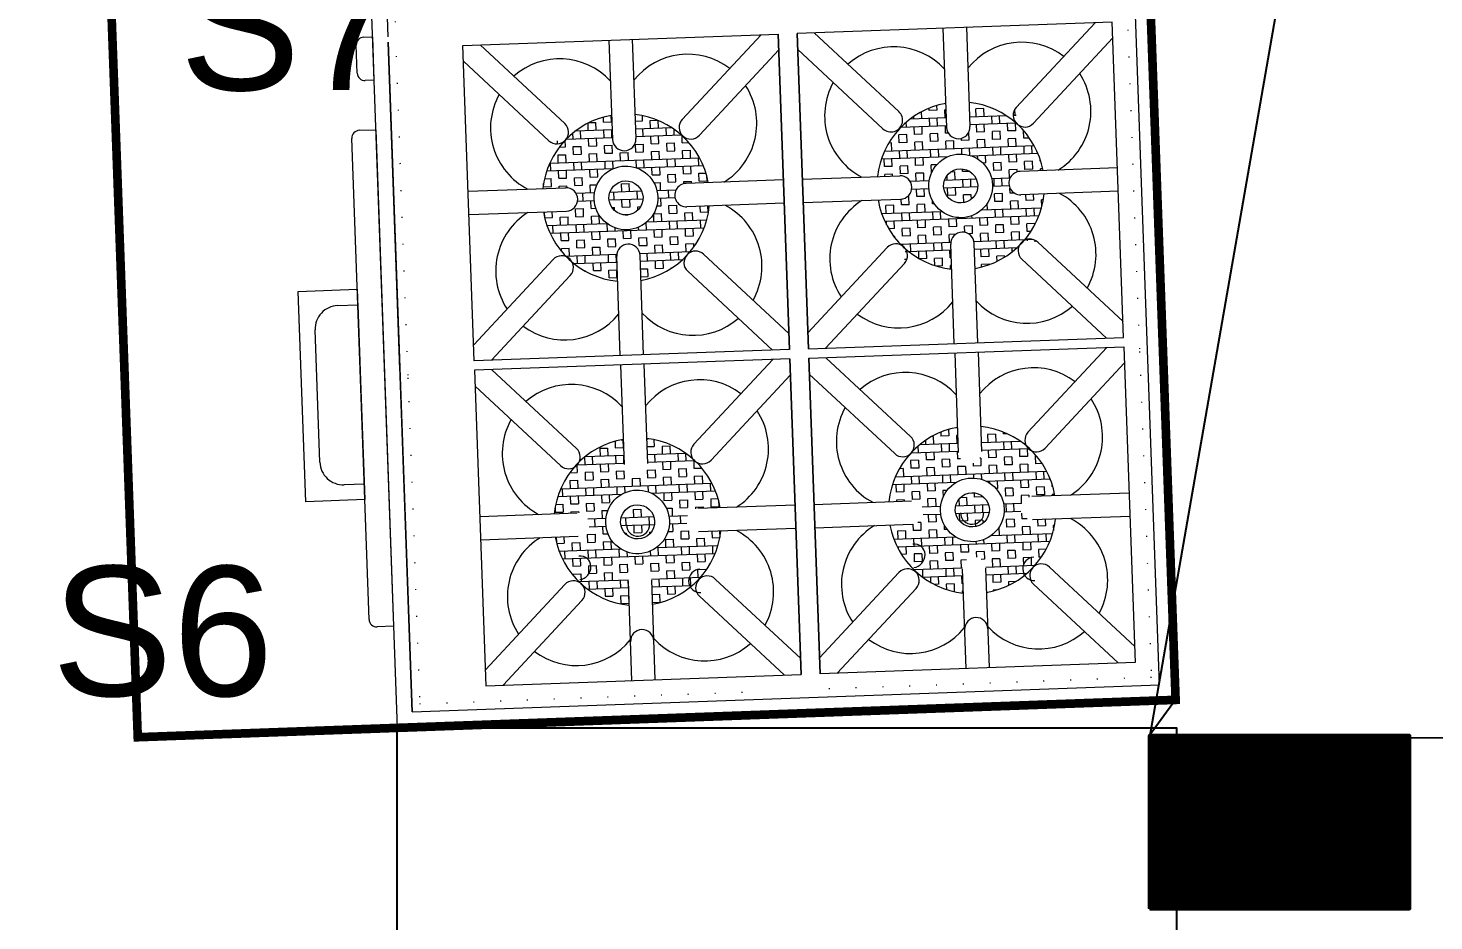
# Model space of a CAD drawing. Header units: millimetres. Extents: x 8884 to 18446, y 10737 to 16556.
# Drawn here: x 11336.5 to 11498.9, y 15685.8 to 15788.9 of the extents above; entities that cross this region are included whole.
import ezdxf

# ---------------------------------------------------------------- set-up
doc = ezdxf.new("R2010")
doc.units = ezdxf.units.MM
for name, pattern in [('ACAD_ISO07W100', [3, 0, -3]), ('DASHED', [0.75, 0.5, -0.25]), ('DUZ', [0])]:
    doc.linetypes.add(name, pattern=pattern)
for name, color, linetype, lineweight in [('kolon', 212, 'Continuous', 50), ('Sel_Davlumbaz', 5, 'DASHED', 9), ('Sel_Tezgah', 7, 'Continuous', 9), ('Tezgah', 7, 'Continuous', 9), ('TRS_TRM_TASIYICI', 226, 'DUZ', 9), ('Yazı', 5, 'Continuous', 15)]:
    doc.layers.add(name, color=color, linetype=linetype, lineweight=lineweight)
doc.layers.add('MEKANİK_Mimari', color=253, linetype='Continuous')
doc.styles.get("Standard").update_dxf_attribs({"font": 'arial.ttf'})

# ---------------------------------------------------------------- blocks, each defined once
blk = doc.blocks.new('Kuzine-6-120-90 İ')
at = {"layer": 'Tezgah'}
h = blk.add_hatch(dxfattribs=at)
h.set_pattern_fill('BOX', color=256, scale=4, angle=270, style=0)
h.set_pattern_definition([(360, (-192.7127700507699, -159.7328075243349), (-4.408582873760558e-16, -3.6), []), (360, (-192.7127700507699, -158.8328075243335), (-4.408582873760558e-16, -3.6), []), (90, (-192.7127700507699, -159.7328075243349), (3.6, -6.612874310640837e-16), [-0.9, 0.9]), (90, (-191.8127700507757, -159.7328075243349), (3.6, -6.612874310640837e-16), [-0.9, 0.9]), (90, (-190.9127700507743, -159.7328075243349), (3.6, -6.612874310640837e-16), [0.9, -0.9]), (90, (-190.0127700507728, -159.7328075243349), (3.6, -6.612874310640837e-16), [0.9, -0.9]), (360, (-192.7127700507699, -157.932807524332), (-4.408582873760558e-16, -3.6), [0.9, -0.9]), (360, (-192.7127700507699, -157.0328075243306), (-4.408582873760558e-16, -3.6), [0.9, -0.9])])
edge = h.paths.add_edge_path()
edge.add_line((-62.70116487250925, 50.63480756230274), (-62.70116487250925, 53.52855789060413))
edge.add_ellipse((-61.35116487250343, 53.52855789060413), major_axis=(-0.9545941546023056, -0.9545941546023056), ratio=0.9999999999978786, start_angle=134.9999999999392, end_angle=314.9999999999392, ccw=False)
edge.add_line((-60.00116487250489, 53.52855789060413), (-60.00116487250489, 50.64489694761141))
edge.add_ellipse((-61.38697119461722, 60.22190970919473), major_axis=(-6.842500734308211, -6.842500734308211), ratio=0.9999999999997828, start_angle=53.23362542129656, end_angle=88.34474291649371)
edge.add_ellipse((-53.60930775425368, 52.45471133819956), major_axis=(-0.9545941546020913, 0.9545941546020914), ratio=0.9999999999997616, start_angle=347.80631245074835, end_angle=372.27083255364323, ccw=False)
edge.add_ellipse((-61.38697119461722, 60.22190970919473), major_axis=(-6.842500734308211, -6.842500734308211), ratio=0.9999999999997828, start_angle=91.73240208789792, end_angle=127.38503078702)
edge.add_line((-51.79555363487452, 58.93959079695924), (-54.38943254041806, 58.93959079696651))
edge.add_ellipse((-54.38943254030164, 60.28959079696506), major_axis=(-0.9545941546031167, 0.9545941546031167), ratio=0.9999999999961788, start_angle=314.9999999998905, end_angle=494.9999999998905, ccw=False)
edge.add_line((-54.3894325404035, 61.63959079695633), (-51.81462493408617, 61.6395907969636))
edge.add_ellipse((-61.38697119461722, 60.22190970919473), major_axis=(-6.842500734309843, -6.842500734309841), ratio=0.9999999999999877, start_angle=143.4243668300602, end_angle=216.7663745787159)
edge.add_line((-60.00116487250489, 69.79892247078533), (-60.00116487250489, 67.02144210939878))
edge.add_ellipse((-61.35116487250343, 67.02144210939878), major_axis=(-0.9545941546023056, -0.9545941546023056), ratio=0.9999999999978786, start_angle=-45.00000000006082, end_angle=134.9999999999392, ccw=False)
edge.add_line((-62.70116487250198, 67.02144210940605), (-62.70116487250198, 69.80901185610128))
edge.add_ellipse((-61.38697119461722, 60.22190970919473), major_axis=(-6.842500734310436, 6.842500734310437), ratio=0.9999999999997509, start_angle=322.8054206025021, end_angle=358.4835529055943)
edge.add_ellipse((-69.09302199076046, 68.09528866179608), major_axis=(-0.9545941546020914, 0.9545941546020914), ratio=0.9999999999995238, start_angle=172.9121335431699, end_angle=185.8571630618369, ccw=False)
edge.add_ellipse((-69.09302199076046, 68.09528866179608), major_axis=(-0.9545941546020914, 0.9545941546020914), ratio=0.9999999999995238, start_angle=90.00000000002728, end_angle=172.9121335431699)
edge.add_ellipse((-61.38697119461722, 60.22190970919473), major_axis=(-6.842500734310436, 6.842500734310437), ratio=0.9999999999997509, start_angle=360.2857436994123, end_angle=396.5756331699459)
edge.add_line((-70.95931745514099, 61.63959079695633), (-68.31289720463246, 61.6395907969636))
edge.add_ellipse((-68.3128972047125, 60.28959079696506), major_axis=(-0.9545941546038449, -0.9545941546038448), ratio=0.9999999999946524, start_angle=45.00000000015319, end_angle=225.0000000001532, ccw=False)
edge.add_line((-68.31289720466157, 58.93959079696651), (-70.97838875435991, 58.93959079696651))
edge.add_ellipse((-61.38697119461722, 60.22190970919473), major_axis=(-6.842500734308751, -6.842500734308751), ratio=0.9999999999994154, start_angle=-37.38503078704179, end_angle=-2.405496567321859)
edge.add_ellipse((-69.09302199076046, 52.45471133819956), major_axis=(-0.9545941546020917, -0.9545941546020917), ratio=0.9999999999997619, start_angle=161.0092641944472, end_angle=199.4435792505146, ccw=False)
edge.add_ellipse((-61.38697119461722, 60.22190970919473), major_axis=(-6.842500734308751, -6.842500734308751), ratio=0.9999999999994154, start_angle=2.858340012283459, end_angle=37.19457939750136)
edge = h.paths.add_edge_path(flags=16)
edge.add_ellipse((-61.38697119461722, 60.22190970919473), major_axis=(-2.601919573027935, 2.601919573027935), ratio=0.9999999999999487, start_angle=0, end_angle=360)
edge = h.paths.add_edge_path(flags=0)
edge.add_ellipse((-61.38697119461722, 60.22190970919473), major_axis=(-1.392721226477939, 1.392721226477939), ratio=0.9999999999990139, start_angle=0, end_angle=360)
h = blk.add_hatch(dxfattribs=at)
h.set_pattern_fill('BOX', color=256, scale=4, angle=270, style=0)
h.set_pattern_definition([(180, (108.6366051782607, -159.7328075243349), (-8.817165747521117e-16, -3.6), []), (180, (108.6366051782607, -158.8328075243335), (-8.817165747521117e-16, -3.6), []), (90, (108.6366051782607, -159.7328075243349), (-3.6, 6.612874310640837e-16), [-0.9, 0.9]), (90, (107.7366051782665, -159.7328075243349), (-3.6, 6.612874310640837e-16), [-0.9, 0.9]), (90, (106.836605178265, -159.7328075243349), (-3.6, 6.612874310640837e-16), [0.9, -0.9]), (90, (105.9366051782636, -159.7328075243349), (-3.6, 6.612874310640837e-16), [0.9, -0.9]), (180, (108.6366051782607, -157.932807524332), (-8.817165747521117e-16, -3.6), [0.9, -0.9]), (180, (108.6366051782607, -157.0328075243306), (-8.817165747521117e-16, -3.6), [0.9, -0.9])])
edge = h.paths.add_edge_path()
edge.add_ellipse((-22.68919367789204, 60.22190970919473), major_axis=(-6.842500734310437, -6.842500734310437), ratio=0.9999999999997509, start_angle=181.5164470943403, end_angle=217.1945793974979)
edge.add_line((-21.37499999999272, 69.80901185609218), (-21.37500000000728, 67.02144210938741))
edge.add_ellipse((-22.72500000000582, 67.02144210939878), major_axis=(-0.9545941546023056, -0.9545941546023056), ratio=0.9999999999978786, start_angle=-45.00000000006082, end_angle=134.9999999999392, ccw=False)
edge.add_line((-24.07500000000437, 67.02144210937468), (-24.07500000000437, 69.79892247078305))
edge.add_ellipse((-22.68919367789204, 60.22190970919473), major_axis=(-6.842500734309841, 6.842500734309842), ratio=0.9999999999999877, start_angle=323.2336254212841, end_angle=396.5756331699398)
edge.add_line((-32.26153993841581, 61.6395907969636), (-29.68673233220034, 61.6395907969636))
edge.add_ellipse((-29.68673233220761, 60.28959079696506), major_axis=(-0.9545941546038449, -0.9545941546038448), ratio=0.9999999999946524, start_angle=45.00000000015319, end_angle=225.0000000001532, ccw=False)
edge.add_line((-29.68673233220034, 58.93959079696606), (-32.28061123762745, 58.9395907969656))
edge.add_ellipse((-22.68919367789204, 60.22190970919473), major_axis=(-6.842500734308211, 6.842500734308211), ratio=0.9999999999997828, start_angle=52.61496921298002, end_angle=88.26759791214461)
edge.add_ellipse((-30.46685711825558, 52.45471133819956), major_axis=(-0.9545941546020917, -0.9545941546020917), ratio=0.9999999999997619, start_angle=167.7291674467419, end_angle=192.1936875488431, ccw=False)
edge.add_ellipse((-30.46685711825558, 52.45471133819956), major_axis=(-0.9545941546020917, -0.9545941546020917), ratio=0.9999999999997619, start_angle=89.99999999998636, end_angle=167.7291674467419)
edge.add_ellipse((-22.68919367789204, 60.22190970919473), major_axis=(-6.842500734308211, 6.842500734308211), ratio=0.9999999999997828, start_angle=91.65525708344032, end_angle=126.7663745787034)
edge.add_line((-24.07499999999709, 50.64489694760732), (-24.07500000001164, 53.5285578906778))
edge.add_ellipse((-22.72500000000582, 53.52855789060413), major_axis=(-0.9545941546023056, -0.9545941546023056), ratio=0.9999999999978786, start_angle=134.9999999999392, end_angle=314.9999999999392, ccw=False)
edge.add_line((-21.37499999999272, 53.52855789057094), (-21.37500000000728, 50.63480756230274))
edge.add_ellipse((-22.68919367789204, 60.22190970919473), major_axis=(-6.842500734308749, 6.84250073430875), ratio=0.9999999999994154, start_angle=142.8054206024987, end_angle=177.1416599877424)
edge.add_ellipse((-14.98314288174879, 52.45471133819956), major_axis=(-0.9545941546020913, 0.9545941546020914), ratio=0.9999999999995237, start_angle=340.5564207496384, end_angle=378.99073580541346, ccw=False)
edge.add_ellipse((-14.98314288174879, 52.45471133819956), major_axis=(-0.9545941546020913, 0.9545941546020914), ratio=0.9999999999995237, start_angle=270.0000000000273, end_angle=340.5564207496384)
edge.add_ellipse((-22.68919367789204, 60.22190970919473), major_axis=(-6.842500734308749, 6.84250073430875), ratio=0.9999999999994154, start_angle=182.4054965673095, end_angle=217.3850307870418)
edge.add_line((-13.09777611815662, 58.93959079696697), (-15.76326766779675, 58.93959079696606))
edge.add_ellipse((-15.76326766779675, 60.28959079696506), major_axis=(-0.9545941546031167, 0.9545941546031167), ratio=0.9999999999961788, start_angle=314.9999999998905, end_angle=494.9999999998905, ccw=False)
edge.add_line((-15.76326766780403, 61.6395907969636), (-13.11684741737554, 61.6395907969636))
edge.add_ellipse((-22.68919367789204, 60.22190970919473), major_axis=(-6.842500734310437, -6.842500734310437), ratio=0.9999999999997509, start_angle=143.4243668300541, end_angle=179.7142563006396)
edge.add_ellipse((-14.98314288174879, 68.09528866179608), major_axis=(-0.9545941546020917, -0.9545941546020917), ratio=0.9999999999997619, start_angle=354.1428369385767, end_angle=367.0878664564033, ccw=False)
edge.add_ellipse((-14.98314288174879, 68.09528866179608), major_axis=(-0.9545941546020917, -0.9545941546020917), ratio=0.9999999999997619, start_angle=269.9999999999864, end_angle=354.1428369385767)
edge = h.paths.add_edge_path(flags=16)
edge.add_ellipse((-22.68919367789204, 60.22190970919473), major_axis=(-2.601919573028121, 2.601919573028121), ratio=0.999999999999929, start_angle=0, end_angle=360)
edge = h.paths.add_edge_path(flags=0)
edge.add_ellipse((-22.68919367789204, 60.22190970919473), major_axis=(-1.392721226478125, 1.392721226478125), ratio=0.9999999999989775, start_angle=0, end_angle=360)
h = blk.add_hatch(dxfattribs=at)
h.set_pattern_fill('BOX', color=256, scale=4, angle=270, style=0)
h.set_pattern_definition([(360, (-192.7127700507699, 242.7328075243349), (8.817165747521117e-16, 3.6), []), (360, (-192.7127700507699, 241.8328075243335), (8.817165747521117e-16, 3.6), []), (270, (-192.7127700507699, 242.7328075243349), (3.6, -6.612874310640837e-16), [-0.9, 0.9]), (270, (-191.8127700507684, 242.7328075243349), (3.6, -6.612874310640837e-16), [-0.9, 0.9]), (270, (-190.9127700507743, 242.7328075243349), (3.6, -6.612874310640837e-16), [0.9, -0.9]), (270, (-190.0127700507728, 242.7328075243349), (3.6, -6.612874310640837e-16), [0.9, -0.9]), (360, (-192.7127700507699, 240.932807524332), (8.817165747521117e-16, 3.6), [0.9, -0.9]), (360, (-192.7127700507699, 240.0328075243306), (8.817165747521117e-16, 3.6), [0.9, -0.9])])
edge = h.paths.add_edge_path()
edge.add_line((-54.38943254030164, 24.06040920303349), (-51.79555363486725, 24.06040920303349))
edge.add_ellipse((-61.38697119461722, 22.77809029080527), major_axis=(-6.842500734322927, 6.842500734322927), ratio=0.9999999999981074, start_angle=232.6149692130263, end_angle=268.2675979116372)
edge.add_ellipse((-53.60930775425368, 30.54528866180044), major_axis=(-0.9545941546038554, -0.9545941546038554), ratio=0.9999999999726747, start_angle=-12.270832554108779, end_angle=12.193687549932179, ccw=False)
edge.add_ellipse((-61.38697119461722, 22.77809029080527), major_axis=(-6.842500734320698, 6.842500734320698), ratio=0.999999999998105, start_angle=271.6552570839444, end_angle=306.7663745786689)
edge.add_line((-60.00116487250489, 32.35510305239586), (-60.00116487250489, 29.47144210939587))
edge.add_ellipse((-61.35116487250343, 29.47144210939587), major_axis=(-0.9545941546023056, 0.9545941546023056), ratio=0.9999999999978786, start_angle=45.00000000006082, end_angle=225.0000000000608, ccw=False)
edge.add_line((-62.70116487250925, 29.47144210939587), (-62.70116487250925, 32.36519243769726))
edge.add_ellipse((-61.38697119461722, 22.77809029080527), major_axis=(-6.842500734307113, 6.842500734307113), ratio=0.9999999999958861, start_angle=322.8054206024199, end_angle=357.1416599877029)
edge.add_ellipse((-69.09302199076046, 30.54528866180044), major_axis=(-0.9545941546045128, -0.9545941546045128), ratio=0.9999999999974611, start_angle=70.556420749393, end_angle=108.99073580550149, ccw=False)
edge.add_ellipse((-61.38697119461722, 22.77809029080527), major_axis=(-6.842500734313512, -6.842500734313507), ratio=0.9999999999994558, start_angle=-87.59450343266437, end_angle=-52.61496921298906)
edge.add_line((-70.97838875435991, 24.06040920303349), (-68.3128972047125, 24.06040920303349))
edge.add_ellipse((-68.3128972047125, 22.71040920303494), major_axis=(-0.9545941546038449, 0.9545941546038448), ratio=0.9999999999946524, start_angle=134.9999999998468, end_angle=314.9999999998468, ccw=False)
edge.add_line((-68.3128972047125, 21.3604092030364), (-70.95931745514827, 21.3604092030364))
edge.add_ellipse((-61.38697119461722, 22.77809029080527), major_axis=(-6.842500734309557, -6.842500734309557), ratio=0.999999999998319, start_angle=-36.57563316998555, end_angle=-0.285743699365242)
edge.add_ellipse((-69.09302199075319, 14.90471133820392), major_axis=(-0.9545941547704929, 0.9545941547704929), ratio=0.9999999998206228, start_angle=264.1428369394398, end_angle=277.08786645526186, ccw=False)
edge.add_ellipse((-61.38697119461722, 22.77809029080527), major_axis=(-6.842500734309832, -6.842500734309832), ratio=0.9999999999987788, start_angle=1.516447094381832, end_angle=37.19457939751408)
edge.add_line((-62.70116487250925, 13.190988143906), (-62.70116487250925, 15.97855789060122))
edge.add_ellipse((-61.35116487250343, 15.97855789060122), major_axis=(-0.9545941546023056, 0.9545941546023056), ratio=0.9999999999978786, start_angle=225.0000000000608, end_angle=405.00000000006077, ccw=False)
edge.add_line((-60.00116487250489, 15.97855789060122), (-60.00116487250489, 13.20107752921467))
edge.add_ellipse((-61.38697119461722, 22.77809029080527), major_axis=(-6.842500734310036, -6.842500734310036), ratio=0.9999999999999383, start_angle=53.23362542128078, end_angle=126.5756331699377)
edge.add_line((-51.81462493408617, 21.3604092030364), (-54.38943254030164, 21.3604092030364))
edge.add_ellipse((-54.38943254030164, 22.71040920303494), major_axis=(-0.9545941546031167, -0.9545941546031167), ratio=0.9999999999961787, start_angle=-134.99999999989052, end_angle=45.000000000109424, ccw=False)
edge = h.paths.add_edge_path(flags=16)
edge.add_ellipse((-61.38697119461722, 22.77809029080527), major_axis=(-2.601919573028485, -2.601919573028485), ratio=0.9999999999995259, start_angle=-134.99999999998641, end_angle=45.000000000013586, ccw=False)
edge.add_ellipse((-61.38697119461722, 22.77809029080527), major_axis=(-2.601919573025793, 2.601919573025793), ratio=0.999999999999742, start_angle=134.9999999999926, end_angle=314.9999999999926, ccw=False)
edge = h.paths.add_edge_path(flags=0)
edge.add_ellipse((-61.38697119461722, 22.77809029080527), major_axis=(-1.392721226477982, 1.392721226477982), ratio=0.9999999999989531, start_angle=-45.00000000003001, end_angle=134.99999999997, ccw=False)
edge.add_ellipse((-61.38697119461722, 22.77809029080527), major_axis=(-1.392721226477734, -1.392721226477734), ratio=0.9999999999958444, start_angle=45.00000000011897, end_angle=225.0000000001191, ccw=False)
h = blk.add_hatch(dxfattribs=at)
h.set_pattern_fill('BOX', color=256, scale=4, angle=270, style=0)
h.set_pattern_definition([(180, (108.6366051782607, 242.7328075243349), (4.408582873760558e-16, 3.6), []), (180, (108.6366051782607, 241.8328075243335), (4.408582873760558e-16, 3.6), []), (270, (108.6366051782607, 242.7328075243349), (-3.6, 6.612874310640837e-16), [-0.9, 0.9]), (270, (107.7366051782665, 242.7328075243349), (-3.6, 6.612874310640837e-16), [-0.9, 0.9]), (270, (106.836605178265, 242.7328075243349), (-3.6, 6.612874310640837e-16), [0.9, -0.9]), (270, (105.9366051782636, 242.7328075243349), (-3.6, 6.612874310640837e-16), [0.9, -0.9]), (180, (108.6366051782607, 240.932807524332), (4.408582873760558e-16, 3.6), [0.9, -0.9]), (180, (108.6366051782607, 240.0328075243306), (4.408582873760558e-16, 3.6), [0.9, -0.9])])
edge = h.paths.add_edge_path()
edge.add_line((-29.68673233220761, 21.3604092030364), (-32.26153993842308, 21.3604092030364))
edge.add_ellipse((-22.68919367789204, 22.77809029080527), major_axis=(-6.842500734310037, 6.842500734310037), ratio=0.9999999999999382, start_angle=53.42436683006223, end_angle=126.7663745787192)
edge.add_line((-24.07500000000437, 13.20107752921467), (-24.07500000000437, 15.97855789060122))
edge.add_ellipse((-22.72500000000582, 15.97855789060122), major_axis=(-0.9545941546023056, 0.9545941546023056), ratio=0.9999999999978786, start_angle=225.0000000000608, end_angle=405.00000000006077, ccw=False)
edge.add_line((-21.375, 15.97855789060122), (-21.375, 13.190988143906))
edge.add_ellipse((-22.68919367789204, 22.77809029080527), major_axis=(-6.842500734311455, 6.842500734311455), ratio=0.9999999999986977, start_angle=142.805420602489, end_angle=178.4835529056317)
edge.add_ellipse((-14.98314288174879, 14.90471133820392), major_axis=(-0.9545941547546359, -0.9545941547546359), ratio=0.9999999998371524, start_angle=262.9121335446679, end_angle=275.85716306060755, ccw=False)
edge.add_ellipse((-22.68919367789204, 22.77809029080527), major_axis=(-6.842500734309323, 6.842500734309324), ratio=0.9999999999982153, start_angle=180.2857436993634, end_angle=216.5756331699884)
edge.add_line((-13.11684741736826, 21.3604092030364), (-15.76326766780403, 21.3604092030364))
edge.add_ellipse((-15.76326766779675, 22.71040920303494), major_axis=(-0.9545941546031167, -0.9545941546031167), ratio=0.9999999999961787, start_angle=-134.99999999989052, end_angle=45.000000000109424, ccw=False)
edge.add_line((-15.76326766779675, 24.06040920303349), (-13.09777611814934, 24.06040920303349))
edge.add_ellipse((-22.68919367789204, 22.77809029080527), major_axis=(-6.842500734315558, 6.842500734315558), ratio=0.9999999999992396, start_angle=232.614969212995, end_angle=267.5945034326613)
edge.add_ellipse((-14.98314288174879, 30.54528866180044), major_axis=(-0.9545941546038714, 0.9545941546038714), ratio=0.999999999998134, start_angle=71.00926419448672, end_angle=109.4435792506365, ccw=False)
edge.add_ellipse((-22.68919367789204, 22.77809029080527), major_axis=(-6.842500734307113, -6.842500734307112), ratio=0.9999999999958861, start_angle=182.858340012297, end_angle=217.19457939758)
edge.add_line((-21.375, 32.36519243769726), (-21.375, 29.47144210939587))
edge.add_ellipse((-22.72500000000582, 29.47144210939587), major_axis=(-0.9545941546023056, 0.9545941546023056), ratio=0.9999999999978786, start_angle=45.00000000006082, end_angle=225.0000000000608, ccw=False)
edge.add_line((-24.07500000000437, 29.47144210939587), (-24.07500000000437, 32.35510305239586))
edge.add_ellipse((-22.68919367789204, 22.77809029080527), major_axis=(-6.842500734320695, -6.842500734320695), ratio=0.9999999999981055, start_angle=233.2336254213311, end_angle=268.3447429160556)
edge.add_ellipse((-30.46685711825558, 30.54528866180044), major_axis=(-0.9545941546038559, 0.9545941546038559), ratio=0.999999999974707, start_angle=167.8063124501081, end_angle=192.2708325540846, ccw=False)
edge.add_ellipse((-22.68919367789204, 22.77809029080527), major_axis=(-6.842500734321741, -6.842500734321741), ratio=0.9999999999982082, start_angle=-88.26759791164068, end_angle=-52.61496921302392)
edge.add_line((-32.28061123763473, 24.06040920303349), (-29.68673233220034, 24.06040920303349))
edge.add_ellipse((-29.68673233220761, 22.71040920303494), major_axis=(-0.9545941546038449, 0.9545941546038448), ratio=0.9999999999946524, start_angle=134.9999999998468, end_angle=314.9999999998468, ccw=False)
edge = h.paths.add_edge_path(flags=16)
edge.add_ellipse((-22.68919367789204, 22.77809029080527), major_axis=(-2.601919573025515, 2.601919573025515), ratio=0.9999999999998319, start_angle=134.9999999999952, end_angle=314.9999999999952, ccw=False)
edge.add_ellipse((-22.68919367789204, 22.77809029080527), major_axis=(-2.60191957302853, -2.60191957302853), ratio=0.9999999999996155, start_angle=-134.99999999998897, end_angle=45.00000000001103, ccw=False)
edge = h.paths.add_edge_path(flags=0)
edge.add_ellipse((-22.68919367789204, 22.77809029080527), major_axis=(-1.392721226477491, -1.392721226477492), ratio=0.9999999999959621, start_angle=45.000000000115676, end_angle=225.0000000001157, ccw=False)
edge.add_ellipse((-22.68919367789204, 22.77809029080527), major_axis=(-1.39272122647806, 1.39272122647806), ratio=0.9999999999990707, start_angle=-45.0000000000266, end_angle=134.9999999999734, ccw=False)
for p, q in [((-90, 121), (-90, 78)), ((-88.20000000000437, 119.6500000000015), (-88.20000000000437, 79.80000000000291)), ((-90.99704005340755, 79.86844655812456), (-90, 79.86844655812456)), ((-90, 79.86844655812456), (-90, 74.84687368806772)), ((-91.89704005340172, 75.74687368806917), (-91.89704005340172, 78.9684465581231)), ((-90, 78), (-90, 0)), ((-88.20000000000437, 79.19999999999709), (-88.20000000000437, 1.80000000000291)), ((-88.20000000000437, 41.34999999999854), (-88.20000000000437, 79.19999999999709)), ((-79.57616487250925, 78.5), (-43.12616487250489, 78.5)), ((-79.57616487250925, 42.05000000000291), (-79.57616487250925, 78.5)), ((-77.58854501975293, 78.5), (-68.13842783615837, 69.04988281639817)), ((-62.70116487250925, 78.5), (-62.70116487250925, 67.02144210939878)), ((-60.00116487250489, 78.5), (-60.00116487250489, 67.02144210939878)), ((-45.11378472525394, 78.5), (-54.56390190885577, 69.04988281639817)), ((-43.12616487250489, 42.05000000000291), (-43.12616487250489, 78.5)), ((-43.12616487250489, 78.5), (-43.12616487250489, 42.05000000000291)), ((-40.95000000000437, 42.05000000000291), (-40.95000000000437, 78.5)), ((-40.95000000000437, 78.5), (-40.95000000000437, 42.05000000000291)), ((-4.5, 78.5), (-40.95000000000437, 78.5)), ((-38.96238014724804, 78.5), (-29.51226296365348, 69.04988281639817)), ((-24.07500000000437, 78.5), (-24.07500000000437, 67.02144210939878)), ((-21.375, 78.5), (-21.375, 67.02144210939878)), ((-6.487619852749049, 78.5), (-15.93773703635088, 69.04988281639817)), ((-4.5, 42.05000000000291), (-4.5, 78.5)), ((-1.80000000000291, 1.80000000000291), (-1.80000000000291, 79.19999999999709)), ((0, 0), (0, 78)), ((-79.57616487250925, 76.66924323434068), (-70.04761614535528, 67.14069450719398)), ((-43.12616487250489, 76.66924323434068), (-52.65471359965159, 67.14069450719398)), ((-40.95000000000437, 76.66924323434068), (-31.42145127285767, 67.14069450719398)), ((-4.5, 76.66924323434068), (-14.0285487271467, 67.14069450719398)), ((-90, 74.84687368806772), (-90.99704005340755, 74.84687368806772)), ((-92.79704005340318, 12.63804870278545), (-92.79704005340318, 68.2323290831846)), ((-91.89704005340172, 69.13232908318605), (-90, 69.13232908318605)), ((-90, 69.13232908318605), (-90, 11.738048702784)), ((-79.57616487250925, 61.6395907969636), (-68.3128972047125, 61.6395907969636)), ((-43.12616487250489, 61.6395907969636), (-54.38943254030164, 61.6395907969636)), ((-40.95000000000437, 61.6395907969636), (-29.68673233220761, 61.6395907969636)), ((-4.5, 61.6395907969636), (-15.76326766779675, 61.6395907969636)), ((-79.57616487250925, 58.93959079696651), (-68.3128972047125, 58.93959079696651)), ((-43.12616487250489, 58.93959079696651), (-54.38943254030164, 58.93959079696651)), ((-40.95000000000437, 58.93959079696651), (-29.68673233220761, 58.93959079696651)), ((-4.5, 58.93959079696651), (-15.76326766779675, 58.93959079696651)), ((-79.57616487250925, 43.88075676565495), (-70.04761614535528, 53.40930549280165)), ((-62.70116487250925, 42.05000000000291), (-62.70116487250925, 53.52855789060413)), ((-60.00116487250489, 42.05000000000291), (-60.00116487250489, 53.52855789060413)), ((-43.12616487250489, 43.88075676565495), (-52.65471359965159, 53.40930549280165)), ((-40.95000000000437, 43.88075676565495), (-31.42145127285767, 53.40930549280165)), ((-24.07500000000437, 42.05000000000291), (-24.07500000000437, 53.52855789060413)), ((-21.375, 42.05000000000291), (-21.375, 53.52855789060413)), ((-4.5, 43.88075676565495), (-14.0285487271467, 53.40930549280165)), ((-99.63181770873052, 50.79089934961667), (-92.79704005340318, 50.79089934961667)), ((-99.63181770873052, 26.47947843636211), (-99.63181770873052, 50.79089934961667)), ((-92.79704005340318, 50.79089934961667), (-92.79704005340318, 26.47947843635484)), ((-77.58854501975293, 42.05000000000291), (-68.13842783615837, 51.50011718359747)), ((-45.11378472525394, 42.05000000000291), (-54.56390190885577, 51.50011718359747)), ((-38.96238014724804, 42.05000000000291), (-29.51226296365348, 51.50011718359747)), ((-6.487619852749049, 42.05000000000291), (-15.93773703635088, 51.50011718359747)), ((-95.13181770873052, 48.99089934961376), (-92.79704005340318, 48.99089934961376)), ((-92.79704005340318, 48.99089934961376), (-92.79704005340318, 28.27947843635775)), ((-97.83181770872761, 30.97947843634756), (-97.83181770872761, 46.29089934961667)), ((-88.20000000000437, 1.80000000000291), (-88.20000000000437, 41.65000000000146)), ((-43.12616487250489, 42.05000000000291), (-79.57616487250925, 42.05000000000291)), ((-43.12616487250489, 40.94999999999709), (-79.57616487250925, 40.94999999999709)), ((-79.57616487250925, 40.94999999999709), (-79.57616487250925, 4.5)), ((-77.58854501975293, 40.94999999999709), (-68.13842783615837, 31.49988281640253)), ((-62.70116487250925, 40.94999999999709), (-62.70116487250925, 29.47144210939587)), ((-60.00116487250489, 40.94999999999709), (-60.00116487250489, 29.47144210939587)), ((-45.11378472525394, 40.94999999999709), (-54.56390190885577, 31.49988281640253)), ((-43.12616487250489, 40.94999999999709), (-43.12616487250489, 4.5)), ((-43.12616487250489, 4.5), (-43.12616487250489, 40.94999999999709)), ((-40.95000000000437, 42.05000000000291), (-4.5, 42.05000000000291)), ((-40.95000000000437, 40.94999999999709), (-4.5, 40.94999999999709)), ((-40.95000000000437, 40.94999999999709), (-40.95000000000437, 4.5)), ((-40.95000000000437, 4.5), (-40.95000000000437, 40.94999999999709)), ((-38.96238014724804, 40.94999999999709), (-29.51226296365348, 31.49988281640253)), ((-24.07500000000437, 40.94999999999709), (-24.07500000000437, 29.47144210939587)), ((-21.375, 40.94999999999709), (-21.375, 29.47144210939587)), ((-6.487619852749049, 40.94999999999709), (-15.93773703635088, 31.49988281640253)), ((-4.5, 40.94999999999709), (-4.5, 4.5)), ((-79.57616487250925, 39.11924323434505), (-70.04761614535528, 29.59069450719835)), ((-43.12616487250489, 39.11924323434505), (-52.65471359965159, 29.59069450719835)), ((-40.95000000000437, 39.11924323434505), (-31.42145127285767, 29.59069450719835)), ((-4.5, 39.11924323434505), (-14.0285487271467, 29.59069450719835)), ((-92.79704005340318, 28.27947843635775), (-95.13181770873052, 28.27947843635775)), ((-92.79704005340318, 26.47947843635484), (-99.63181770873052, 26.47947843635484)), ((-79.57616487250925, 24.06040920303349), (-68.3128972047125, 24.06040920303349)), ((-43.12616487250489, 24.06040920303349), (-54.38943254030164, 24.06040920303349)), ((-40.95000000000437, 24.06040920303349), (-29.68673233220761, 24.06040920303349)), ((-4.5, 24.06040920303349), (-15.76326766779675, 24.06040920303349)), ((-79.57616487250925, 21.3604092030364), (-68.3128972047125, 21.3604092030364)), ((-43.12616487250489, 21.3604092030364), (-54.38943254030164, 21.3604092030364)), ((-40.95000000000437, 21.3604092030364), (-29.68673233220761, 21.3604092030364)), ((-4.5, 21.3604092030364), (-15.76326766779675, 21.3604092030364)), ((-79.57616487250925, 6.330756765659316), (-70.04761614535528, 15.85930549280602)), ((-62.70116487250925, 4.5), (-62.70116487250925, 15.97855789060122)), ((-60.00116487250489, 4.5), (-60.00116487250489, 15.97855789060122)), ((-43.12616487250489, 6.330756765659316), (-52.65471359965159, 15.85930549280602)), ((-40.95000000000437, 6.330756765659316), (-31.42145127285767, 15.85930549280602)), ((-24.07500000000437, 4.5), (-24.07500000000437, 15.97855789060122)), ((-21.375, 4.5), (-21.375, 15.97855789060122)), ((-4.5, 6.330756765659316), (-14.0285487271467, 15.85930549280602)), ((-77.58854501975293, 4.5), (-68.13842783615837, 13.95011718360183)), ((-45.11378472525394, 4.5), (-54.56390190885577, 13.95011718360183)), ((-38.96238014725532, 4.5), (-29.51226296365348, 13.95011718360183)), ((-6.487619852749049, 4.5), (-15.93773703635088, 13.95011718360183)), ((-90, 11.738048702784), (-91.89704005340172, 11.738048702784)), ((-79.57616487250925, 4.5), (-43.12616487250489, 4.5)), ((-4.5, 4.5), (-40.95000000000437, 4.5)), ((-88.20000000000437, 1.80000000000291), (-1.80000000000291, 1.80000000000291)), ((-90, 0), (0, 0))]:
    blk.add_line(p, q, dxfattribs=at)
at = {"layer": 'Tezgah', "linetype": 'ACAD_ISO07W100'}
for p, q in [((-87.30000000000291, 118.75), (-87.30000000000291, 78.69999999999709)), ((-87.30000000000291, 40.25), (-87.30000000000291, 80.30000000000291)), ((-2.700000000004366, 40.25), (-2.700000000004366, 80.30000000000291)), ((-87.30000000000291, 40.75), (-87.30000000000291, 2.69999999999709)), ((-2.700000000004366, 40.75), (-2.700000000004366, 2.69999999999709)), ((-87.30000000000291, 2.69999999999709), (-47.25, 2.69999999999709)), ((-2.700000000004366, 2.69999999999709), (-42.75, 2.69999999999709))]:
    blk.add_line(p, q, dxfattribs=at)
at = {"layer": 'Tezgah'}
for centre, major_axis, ratio, start_param, end_param in [((-90.99704005340755, 78.9684465581231), (-0.6363961030704104, 0.6363961030704105), 0.9999999999938058, 5.497787143779041, 7.068583470580132), ((-68.76298032924387, 68.57918245805922), (-5.639486698519511, 5.639486698519511), 0.9999999999998512, 4.634381007811223, 6.185926324205458), ((-53.93934941576299, 68.57918245805922), (-5.639486698519738, -5.639486698519738), 0.9999999999998075, 3.238851636563881, 4.790396952958153), ((-30.13681545674626, 68.57918245805922), (-5.639486698519738, 5.639486698519739), 0.9999999999998076, 4.634381007811227, 6.185926324205498), ((-15.31318454326538, 68.57918245805922), (-5.63948669851951, -5.63948669851951), 0.9999999999998515, 3.238851636563921, 4.790396952958156), ((-90.99704005340755, 75.74687368806917), (-0.6363961030704104, -0.6363961030704104), 0.9999999999938058, -0.7853981634005455, 0.7853981634005454), ((-68.76298032924387, 68.57918245805922), (-5.639486698521565, -5.639486698521565), 0.999999999999498, -1.326953387842391, 0.2700483673678356), ((-53.93934941576299, 68.57918245805922), (-5.639486698521516, 5.639486698521516), 0.9999999999995638, 2.871544286221974, 4.468546041432139), ((-30.13681545674626, 68.57918245805922), (-5.639486698521513, -5.639486698521513), 0.9999999999995639, -1.326953387842346, 0.2700483673678185), ((-15.31318454326538, 68.57918245805922), (-5.639486698521566, 5.639486698521567), 0.9999999999994978, 2.871544286221957, 4.468546041432184), ((-91.89704005340172, 68.2323290831846), (-0.636396103070183, 0.636396103070183), 0.9999999999940152, 5.497787143779146, 7.068583470580027), ((-61.38697119461722, 60.22190970919473), (-6.842500734310436, 6.842500734310437), 0.9999999999997509, 5.634017432798799, 6.921550531996793), ((-69.09302199076046, 68.09528866179608), (-0.9545941546020913, 0.9545941546020913), 0.9999999999995238, 1.570796326795373, 4.712388980385166), ((-61.38697119461722, 60.22190970919473), (-6.842500734309843, -6.842500734309841), 0.9999999999999877, 2.503227428772693, 3.783286944009928), ((-53.60930775425368, 68.09528866179608), (-0.9545941546020917, -0.9545941546020917), 0.9999999999997616, 4.712388980384452, 7.853981633974245), ((-22.68919367789204, 60.22190970919473), (-6.842500734309841, 6.842500734309842), 0.9999999999999877, 5.641491016759451, 6.921550531996687), ((-30.46685711825558, 68.09528866179608), (-0.9545941546020913, 0.9545941546020913), 0.9999999999997619, 1.570796326795134, 4.712388980384928), ((-22.68919367789204, 60.22190970919473), (-6.842500734310437, -6.842500734310437), 0.9999999999997509, 2.503227428772586, 3.790760527970581), ((-14.98314288174879, 68.09528866179608), (-0.9545941546020917, -0.9545941546020917), 0.9999999999997616, 4.712388980384452, 7.853981633974245), ((-61.35116487250343, 67.02144210939878), (-0.9545941546023055, -0.9545941546023055), 0.9999999999978786, -0.785398163398509, 2.356194490191284), ((-22.72500000000582, 67.02144210939878), (-0.9545941546023055, -0.9545941546023055), 0.9999999999978786, -0.785398163398509, 2.356194490191284), ((-61.38697119461722, 60.22190970919473), (-2.601919573027935, 2.601919573027935), 0.9999999999999487, 5.497787143782112, 11.7809724509617), ((-22.68919367789204, 60.22190970919473), (-2.601919573028121, 2.601919573028121), 0.9999999999999291, 5.497787143782102, 11.78097245096169), ((-61.38697119461722, 60.22190970919473), (-1.392721226477939, 1.392721226477939), 0.9999999999990139, 5.497787143781645, 11.78097245096123), ((-22.68919367789204, 60.22190970919473), (-1.392721226478125, 1.392721226478125), 0.9999999999989775, 5.497787143781626, 11.78097245096121), ((-68.3128972047125, 60.28959079696506), (-0.9545941546038449, -0.9545941546038448), 0.9999999999946524, 0.7853981634001221, 3.926990816989915), ((-54.38943254030164, 60.28959079696506), (-0.9545941546031167, 0.9545941546031167), 0.9999999999961787, 5.497787143780227, 8.63937979737002), ((-29.68673233220761, 60.28959079696506), (-0.9545941546038449, -0.9545941546038448), 0.9999999999946524, 0.7853981634001221, 3.926990816989915), ((-15.76326766779675, 60.28959079696506), (-0.9545941546031167, 0.9545941546031167), 0.9999999999961787, 5.497787143780227, 8.63937979737002), ((-68.76298032924387, 52.05162421794375), (-5.639486698519452, 5.639486698519453), 0.9999999999998364, 6.026122567147479, 7.617514760364722), ((-61.38697119461722, 60.22190970919473), (-6.842500734308751, -6.842500734308751), 0.9999999999994154, -0.6524918781933261, 0.6491678743808476), ((-61.38697119461722, 60.22190970919473), (-6.84250073430821, -6.84250073430821), 0.9999999999997831, 0.9291020363749785, 2.223288204987842), ((-53.93934941576299, 52.05162421794375), (-5.639486698519718, -5.639486698519718), 0.9999999999997728, 1.807263200404642, 3.398655393621866), ((-30.13681545674626, 52.05162421794375), (-5.639486698519717, 5.639486698519717), 0.999999999999773, 6.026122567147513, 7.617514760364737), ((-22.68919367789204, 60.22190970919473), (-6.84250073430821, 6.84250073430821), 0.9999999999997831, 0.9183044486019509, 2.212490617214814), ((-22.68919367789204, 60.22190970919473), (-6.842500734308749, 6.84250073430875), 0.9999999999994154, 2.492424779208946, 3.794084531783119), ((-15.31318454326538, 52.05162421794375), (-5.63948669851945, -5.63948669851945), 0.9999999999998364, 1.807263200404656, 3.3986553936219), ((-69.09302199076046, 52.45471133819956), (-0.9545941546020917, -0.9545941546020917), 0.9999999999997616, 1.570796326794659, 4.712388980384452), ((-61.35116487250343, 53.52855789060413), (-0.9545941546023055, -0.9545941546023055), 0.9999999999978786, 2.356194490191284, 5.497787143781077), ((-53.60930775425368, 52.45471133819956), (-0.9545941546020913, 0.9545941546020914), 0.9999999999997616, 4.712388980384928, 7.853981633974721), ((-30.46685711825558, 52.45471133819956), (-0.9545941546020917, -0.9545941546020917), 0.9999999999997616, 1.570796326794659, 4.712388980384452), ((-22.72500000000582, 53.52855789060413), (-0.9545941546023055, -0.9545941546023055), 0.9999999999978786, 2.356194490191284, 5.497787143781077), ((-14.98314288174879, 52.45471133819956), (-0.9545941546020913, 0.9545941546020914), 0.9999999999995237, 4.712388980385166, 7.853981633974959), ((-95.13181770873052, 46.29089934961667), (-1.909188309203955, 1.909188309203955), 0.9999999999985646, 5.49778714378142, 7.068583470577752), ((-68.76298032924387, 52.05162421794375), (-5.639486698521502, -5.639486698521501), 0.9999999999995126, 0.1044599583008121, 1.648804299368337), ((-53.93934941576299, 52.05162421794375), (-5.639486698521731, 5.639486698521731), 0.9999999999994686, 1.49278835422146, 3.037132695289021), ((-30.13681545674626, 52.05162421794375), (-5.63948669852173, -5.63948669852173), 0.9999999999994686, 0.1044599583007724, 1.648804299368333), ((-15.31318454326538, 52.05162421794375), (-5.639486698521501, 5.639486698521502), 0.9999999999995128, 1.492788354221456, 3.037132695288981), ((-68.76298032924387, 30.94837578205625), (-5.639486698521525, 5.639486698521525), 0.999999999999549, 4.634381007811209, 6.178725348878777), ((-53.93934941576299, 30.94837578205625), (-5.639486698521968, -5.639486698521968), 0.9999999999994653, 3.246052611890521, 4.790396952958163), ((-30.13681545674626, 30.94837578205625), (-5.639486698521747, 5.639486698521748), 0.999999999999507, 4.634381007811212, 6.178725348878817), ((-15.31318454326538, 30.94837578205625), (-5.639486698521525, -5.639486698521525), 0.999999999999549, 3.246052611890601, 4.79039695295817), ((-68.76298032924387, 30.94837578205625), (-5.639486698519202, -5.639486698519201), 0.9999999999998735, -1.334329453185158, 0.2570627400320977), ((-53.93934941576299, 30.94837578205625), (-5.639486698519428, 5.639486698519428), 0.9999999999998493, 2.884529913557788, 4.475922106774956), ((-30.13681545674626, 30.94837578205625), (-5.639486698519429, -5.639486698519429), 0.9999999999998492, -1.334329453185163, 0.2570627400320049), ((-15.31318454326538, 30.94837578205625), (-5.6394866985192, 5.6394866985192), 0.9999999999998738, 2.884529913557695, 4.47592210677495), ((-95.13181770873052, 30.97947843635484), (-1.909188309204183, -1.909188309204183), 0.9999999999976525, -0.785398163398622, 0.7853981633984537), ((-61.38697119461722, 22.77809029080527), (-6.842500734308755, 6.842500734308755), 0.9999999999988516, 5.634017432798514, 6.935677185373128), ((-69.09302199076046, 30.54528866180044), (0.954594154602546, -0.9545941546020913), 0.9999999999992851, 4.712388980384928, 7.853981633974721), ((-61.38697119461722, 22.77809029080527), (-6.842500734319669, 6.84250073431967), 0.9999999999978115, 4.059897102192682, 5.35408327080377), ((-53.60930775425368, 30.54528866180044), (-0.954594154602546, -0.9545941546020913), 0.9999999999995234, 4.71238898038469, 7.853981633974483), ((-22.68919367789204, 22.77809029080527), (-6.842500734319668, -6.842500734319667), 0.9999999999978116, 4.07069468996561, 5.364880858576697), ((-30.46685711825558, 30.54528866180044), (0.9545941546020913, -0.9545941546020913), 1, 4.71238898038469, 7.853981633974483), ((-22.68919367789204, 22.77809029080527), (-6.842500734308754, -6.842500734308754), 0.9999999999988516, 2.489100775396251, 3.790760527970865), ((-14.98314288174879, 30.54528866180044), (-0.954594154602546, -0.9545941546020913), 0.9999999999995234, 4.71238898038469, 7.853981633974483), ((-61.38697119461722, 22.77809029080527), (-2.601919573027097, -2.601919573027097), 0.9999999999986147, 3.926990816987934, 10.21017612416752), ((-22.68919367789204, 22.77809029080527), (-2.601919573027232, -2.601919573027232), 0.9999999999986344, 3.926990816987924, 10.21017612416751), ((-61.38697119461722, 22.77809029080527), (-1.392721226475862, -1.392721226475862), 0.9999999999983025, 3.92699081698809, 10.21017612416768), ((-22.68919367789204, 22.77809029080527), (-1.392721226475998, -1.392721226475998), 0.9999999999983384, 3.926990816988072, 10.21017612416766), ((-68.76298032924387, 14.42081754194078), (-5.639486698521562, 5.639486698521562), 0.9999999999995222, 6.013136939811707, 7.610138695021941), ((-61.38697119461722, 22.77809029080527), (-6.842500734311346, -6.842500734311346), 0.9999999999995761, -0.6383652248173108, 0.649167874380872), ((-61.35116487250343, 22.47144210939587), (-0.9545941546023055, -0.9545941546023055), 0.9999999999978786, -0.785398163398509, 2.356194490191284), ((-61.38697119461722, 22.77809029080527), (-6.842500734310295, 6.842500734310296), 0.9999999999999224, 2.49989836316958, 3.779957878406938), ((-53.93934941576299, 14.42081754194078), (-5.639486698521616, -5.639486698521616), 0.9999999999996012, 1.814639265747514, 3.411641020957651), ((-30.13681545674626, 14.42081754194078), (-5.639486698521615, 5.639486698521616), 0.9999999999996011, 6.013136939811727, 7.610138695021865), ((-22.68919367789204, 22.77809029080527), (-6.842500734310175, 6.842500734310175), 0.9999999999999848, 0.9324311019777957, 2.212490617215065), ((-22.72500000000582, 22.47144210939587), (-0.9545941546023055, -0.9545941546023055), 0.9999999999978786, -0.785398163398509, 2.356194490191284), ((-22.68919367789204, 22.77809029080527), (-6.842500734311346, 6.842500734311346), 0.9999999999995761, 2.492424779208921, 3.779957878407104), ((-15.31318454326538, 14.42081754194078), (-5.639486698521563, -5.639486698521563), 0.9999999999995222, 1.814639265747437, 3.411641020957672), ((-68.3128972047125, 17.71040920303494), (-1.001236475112729, -1.001236475112729), 0.9127878938017118, 0.8309608463107807, 3.972553499900574), ((-29.68673233220761, 17.71040920303494), (-1.001236475112729, -1.001236475112729), 0.9127878938017118, 0.8309608463107807, 3.972553499900574), ((-69.09302199076046, 14.90471133820392), (0.9545941546018638, 0.9545941546020912), 1, 4.712388980384452, 7.853981633974245), ((-54.38943254030164, 15.71040920303494), (-0.9545941546038449, -0.9545941546038448), 0.9999999999946524, 3.926990816989916, 7.068583470579709), ((-53.60930775425368, 14.90471133820392), (-0.9545941546020913, 0.9545941546020913), 0.9999999999997616, 4.712388980384928, 7.853981633974721), ((-30.46685711825558, 14.90471133820392), (0.9545941546018638, 0.9545941546020912), 1, 4.712388980384452, 7.853981633974245), ((-15.76326766779675, 15.71040920303494), (-0.9545941546038449, -0.9545941546038448), 0.9999999999946524, 3.926990816989916, 7.068583470579709), ((-14.98314288174879, 14.90471133820392), (-0.954594154602546, 0.9545941546020913), 0.9999999999992851, 4.712388980384928, 7.853981633974721), ((-91.89704005340172, 12.63804870278545), (-0.636396103065863, -0.6363961030658629), 0.9999999999969811, -0.7853981633989577, 0.7853981633989577), ((-61.35116487250343, 8.978557890601223), (-0.9545941546023055, -0.9545941546023055), 0.9999999999978786, 2.356194490191284, 5.497787143781077), ((-22.72500000000582, 8.978557890601223), (-0.9545941546023055, -0.9545941546023055), 0.9999999999978786, 2.356194490191284, 5.497787143781077), ((-68.76298032924387, 14.42081754194078), (-5.639486698519079, -5.639486698519078), 0.9999999999999738, 0.0972589829742041, 1.64880429936841), ((-53.93934941576299, 14.42081754194078), (-5.639486698519719, 5.63948669851972), 0.9999999999997707, 1.492788354221473, 3.044333670615701), ((-30.13681545674626, 14.42081754194078), (-5.639486698519717, -5.639486698519717), 0.9999999999997708, 0.09725898297409175, 1.64880429936832), ((-15.31318454326538, 14.42081754194078), (-5.63948669851908, 5.63948669851908), 0.999999999999974, 1.492788354221384, 3.044333670615589)]:
    blk.add_ellipse(centre, major_axis=major_axis, ratio=ratio, start_param=start_param, end_param=end_param, dxfattribs=at)

msp = doc.modelspace()

# ---------------------------------------------------------------- hatches: boundary and pattern name
at = {"layer": 'TRS_TRM_TASIYICI'}
h = msp.add_hatch(dxfattribs=at)
h.set_pattern_fill('ANSI31', color=256, scale=0.9999999999999998, angle=0.609763263059026)
h.set_pattern_definition([(45.60976326305903, (-107582.1260131664, -11156.49028875284), (-0.08932398658155788, 0.08744269792943071), [])])
h.paths.add_polyline_path([(11466.08640518644, 15687.2514645094), (11496.08640518656, 15687.2514645094), (11496.08640518656, 15707.2514645094), (11466.08640518644, 15707.2514645094)])
h = msp.add_hatch(dxfattribs=at)
h.set_pattern_fill('ANSI31', color=256, scale=0.9999999999999998, angle=0.6097632630590369)
h.set_pattern_definition([(45.60976326305904, (-107582.0884454247, -11156.50240469996), (-0.0893239865815579, 0.0874426979294307), [])])
h.paths.add_polyline_path([(11466.12397292814, 15687.2393485623), (11496.12397292823, 15687.2393485623), (11496.12397292823, 15707.2393485623), (11466.12397292814, 15707.2393485623)])

# ---------------------------------------------------------------- linework, layer by layer
at = {"elevation": -33.18110252539672}
msp.add_lwpolyline([(11379.14535830997, 15708.12432345324), (11469.17858278158, 15708.12432345324), (11469.17858278158, 15618.01468107766), (11379.14535830997, 15618.01468107766)], close=True, dxfattribs=at)
at = {"layer": 'kolon', "elevation": -33.18110252539812}
msp.add_lwpolyline([(11466.08640518644, 15687.2514645094), (11496.08640518656, 15687.2514645094), (11496.08640518656, 15707.2514645094), (11466.08640518644, 15707.2514645094)], close=True, dxfattribs=at)
at = {"layer": 'kolon'}
msp.add_lwpolyline([(11466.12397292814, 15687.2393485623), (11496.12397292823, 15687.2393485623), (11496.12397292823, 15707.2393485623), (11466.12397292814, 15707.2393485623)], close=True, dxfattribs=at)
at = {"layer": 'MEKANİK_Mimari'}
msp.add_line((11524.38943248573, 16041.66637739255, -33.18009766466276), (11466.12397292814, 15707.2393485623), dxfattribs=at)
at = {"layer": 'MEKANİK_Mimari', "elevation": -33.18110252539812}
msp.add_lwpolyline([(11469.08721377155, 15711.35892329448), (11466.08640518644, 15707.2514645094), (11536.41664532656, 15706.69555976685), (11524.38011293613, 16041.92551811061), (11457.19897053235, 16041.92551811061)], close=True, dxfattribs=at)
at = {"layer": 'Sel_Davlumbaz', "const_width": 1, "elevation": -33.18110252539812}
msp.add_lwpolyline([(11337.01326811132, 16041.82693052067), (11349.16473982278, 15707.04612350617), (11469.08721377155, 15711.35892329448), (11456.93574206012, 16046.13973030898)], close=True, dxfattribs=at)

# ---------------------------------------------------------------- block references
at = {"layer": 'Sel_Tezgah', "rotation": 2.059653780486915}
msp.add_blockref('Kuzine-6-120-90 İ', (11469.08721377152, 15711.35892329451, -33.18110252539672), dxfattribs=at)

# ---------------------------------------------------------------- texts
at = {"layer": 'Yazı', "lineweight": 15}
for s, p in [('S7', (11353.9941341986, 15781.7862012152, -81.41351916919835)), ('S6', (11339.21664070946, 15711.81256086501, -81.41351916919835))]:
    msp.add_text(s, height=15, dxfattribs=at).set_placement(p)

doc.saveas('drawing.dxf')
